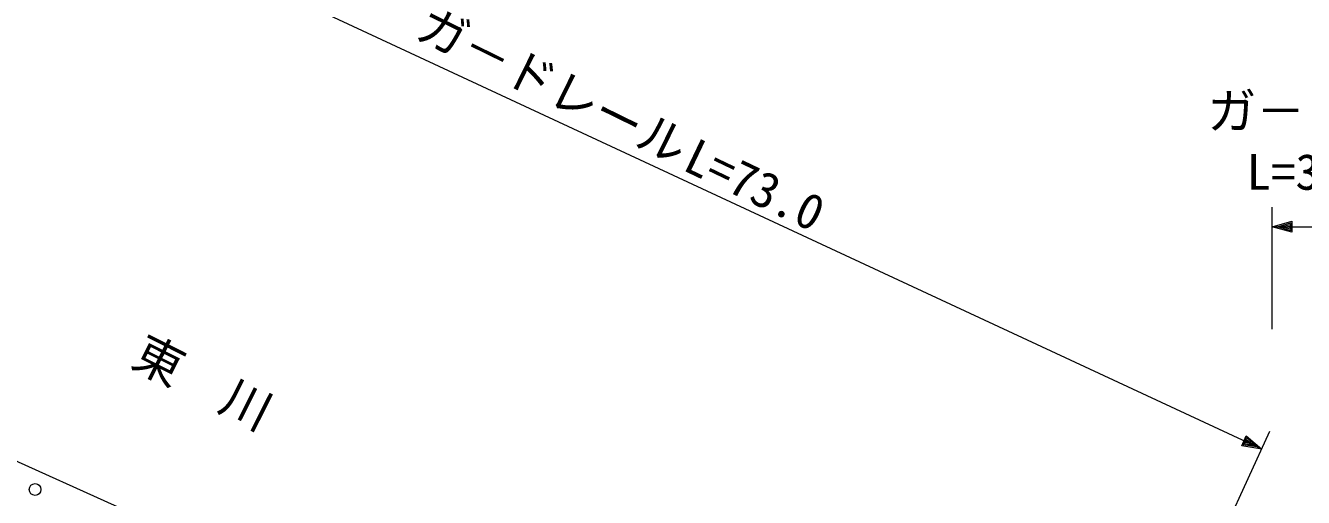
# Model space of a CAD drawing. Units: millimetres, scale not verified. Extents: x 40000 to 680000, y 20000 to 380000.
# Drawn here: x 358704 to 424047, y 295132 to 319278 of the extents above; entities that cross this region are included whole.
import ezdxf
from ezdxf.enums import TextEntityAlignment as Align

# ---------------------------------------------------------------- set-up
doc = ezdxf.new("R2010")
doc.units = ezdxf.units.MM
doc.header["$LTSCALE"] = 1000
doc.layers.add('M-BGD', color=7, linetype='Continuous', lineweight=13)
doc.layers.add('M-STR-HTXT', color=7, linetype='Continuous', lineweight=13)
doc.styles.add('ＭＳ ゴシック', font='')
doc.styles.get('ＭＳ ゴシック').set_extended_font_data('MS Gothic')

msp = doc.modelspace()

# ---------------------------------------------------------------- linework, layer by layer
at = {"layer": 'M-BGD'}
msp.add_line((347857, 301662), (363758, 294501), dxfattribs=at)
msp.add_ellipse((359193, 295539), major_axis=(0, 302), ratio=0.993543, dxfattribs=at)
at = {"layer": 'M-STR-HTXT'}
for p, q in [((421916, 297603), (355681, 328449)), ((422444, 303741), (422444, 309985)), ((422444, 308979), (423445, 309261)), ((422724, 308979), (423405, 309180)), ((422884, 308979), (423365, 309100)), ((423365, 309100), (423365, 308858)), ((423405, 309180), (423405, 308778)), ((423445, 309261), (423445, 308697)), ((422444, 308979), (426608, 308979)), ((423445, 308697), (422444, 308979)), ((423405, 308778), (422724, 308979)), ((423365, 308858), (422884, 308979)), ((423124, 308979), (423325, 309019)), ((423325, 308939), (423124, 308979)), ((423325, 309019), (423325, 308939)), ((418589, 290365), (422336, 298516)), ((420891, 297770), (421126, 298281)), ((420961, 297826), (421129, 298191)), ((421031, 297882), (421131, 298101)), ((421100, 297938), (421134, 298011)), ((421126, 298281), (421916, 297603)), ((421129, 298191), (421662, 297721)), ((421131, 298101), (421517, 297789)), ((421134, 298011), (421299, 297890)), ((421916, 297603), (420891, 297770)), ((421662, 297721), (420961, 297826)), ((421517, 297789), (421031, 297882)), ((421299, 297890), (421100, 297938))]:
    msp.add_line(p, q, dxfattribs=at)

# ---------------------------------------------------------------- texts
at = {"layer": 'M-STR-HTXT', "style": 'ＭＳ ゴシック'}
for s, rotation, p in [('ガ－ドレール', 333.853, (378301, 318205)), ('L=73.0', 334.456, (391990, 311421)), ('東\u3000川', 333.251, (363764, 301401))]:
    msp.add_text(s, height=1833, rotation=rotation, dxfattribs=at).set_placement(p, align=Align.BOTTOM_LEFT)
for s, p in [('ガ－ドレール', (419134, 313444)), ('L=3.0', (421144, 310326))]:
    msp.add_text(s, height=1833, dxfattribs=at).set_placement(p, align=Align.BOTTOM_LEFT)

doc.saveas('drawing.dxf')
